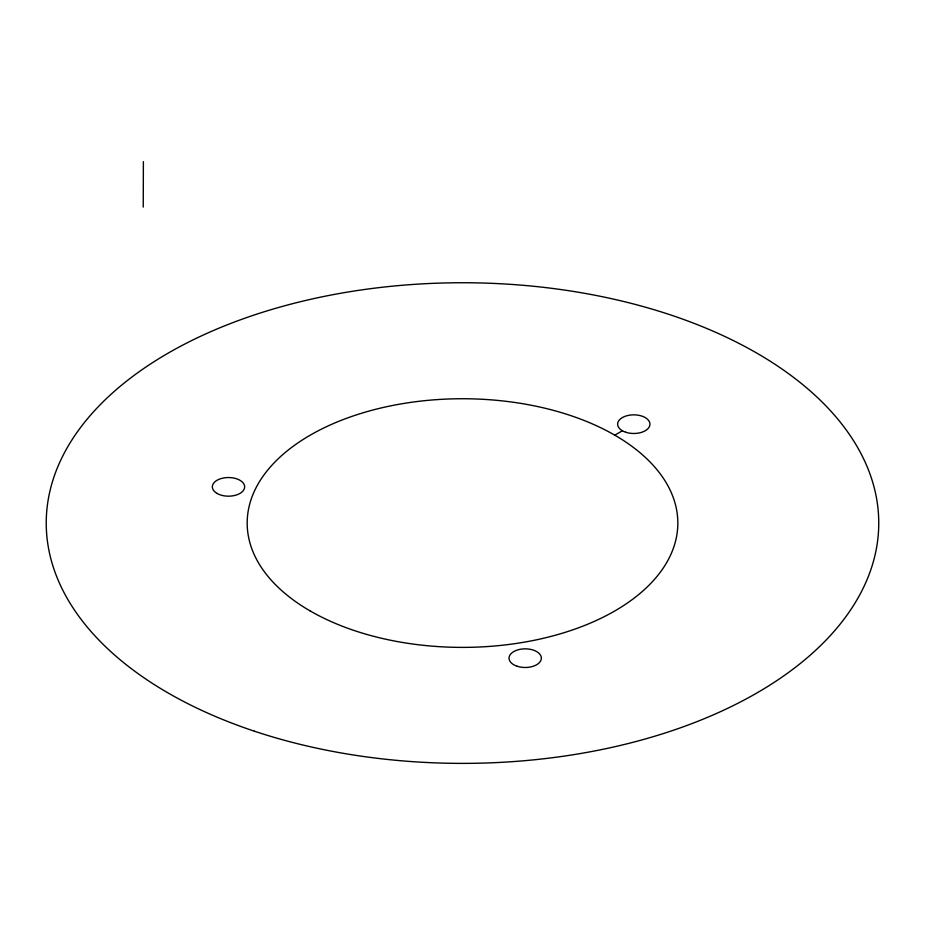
<?xml version="1.0" encoding="UTF-8"?>
<svg xmlns="http://www.w3.org/2000/svg" width="925" height="925" viewBox="0 0 925 925"><rect width="100%" height="100%" fill="white"/><g stroke="black" fill="none" stroke-linecap="round" stroke-linejoin="round"><path stroke-width="1.39" d="M143.236 207.084L143.387 161.621M614.767 435.155L622.386 430.761M310.233 610.974A215.34 124.332 0 0 0 670.498 555.243A215.34 124.332 0 0 0 406.769 402.976A215.34 124.332 0 0 0 310.233 610.974M254.375 731.189A416.25 240.315 0 0 0 878.75 523.064A416.25 240.315 0 0 0 254.375 314.939A416.25 240.315 0 0 0 254.375 731.189M625.728 432.241A16.153 9.319 0 0 0 649.951 424.159A16.153 9.319 0 0 0 625.728 416.088A16.153 9.319 0 0 0 625.728 432.241M517.121 666.243A16.153 9.319 0 0 0 541.356 658.161A16.153 9.319 0 0 0 517.121 650.09A16.153 9.319 0 0 0 517.121 666.243M217.074 493.453A16.153 9.319 0 0 0 244.096 489.279A16.153 9.319 0 0 0 224.312 477.855A16.153 9.319 0 0 0 217.074 493.453"/></g></svg>
